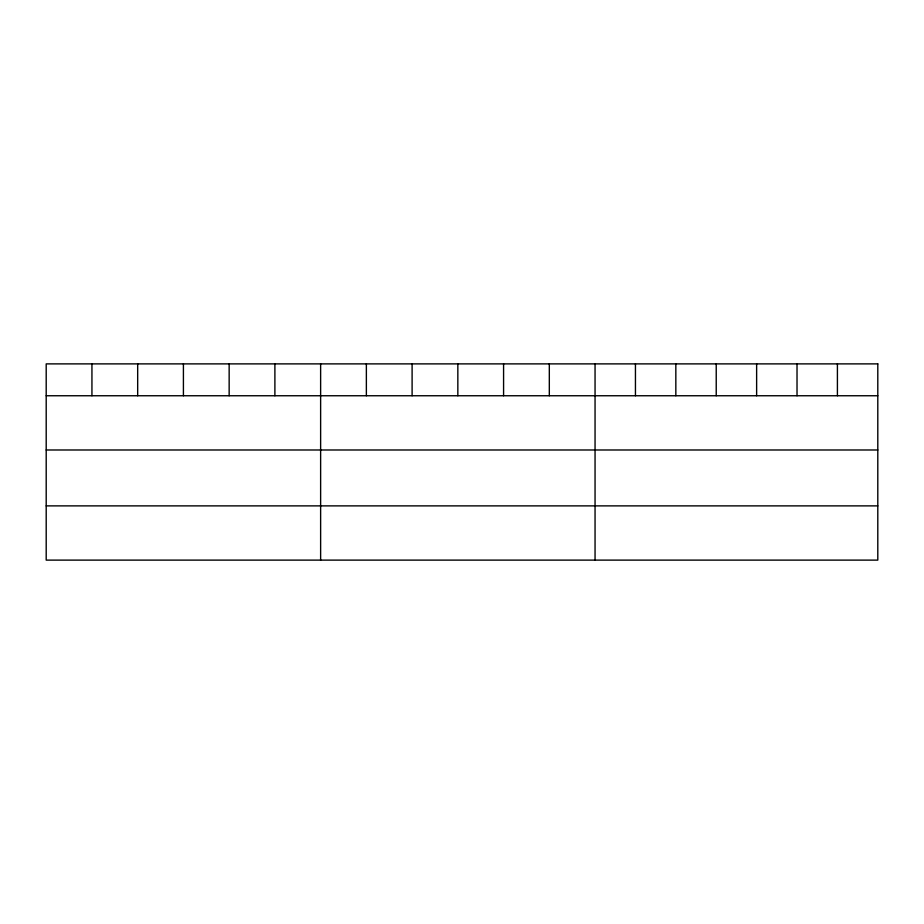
<?xml version="1.0" encoding="UTF-8"?>
<svg xmlns="http://www.w3.org/2000/svg" width="924" height="924" viewBox="0 0 924 924"><rect width="100%" height="100%" fill="white"/><g stroke="black" fill="none" stroke-linecap="round" stroke-linejoin="round"><path stroke-width="1.39" d="M46.2 395.749L877.8 395.749M46.2 449.988L877.8 449.988M46.2 505.878L877.8 505.878M837.41 363.883L837.41 395.749M797.019 363.883L797.019 395.749M756.629 363.883L756.629 395.749M716.227 363.883L716.227 395.749M675.837 363.883L675.837 395.749M635.446 363.883L635.446 395.749M595.056 363.883L595.056 560.117M549.318 363.883L549.318 395.749M503.58 363.883L503.58 395.749M457.842 363.883L457.842 395.749M412.104 363.883L412.104 395.749M366.366 363.883L366.366 395.749M320.628 363.883L320.628 560.117M274.89 363.883L274.89 395.749M229.152 363.883L229.152 395.749M183.414 363.883L183.414 395.749M137.676 363.883L137.676 395.749M91.938 363.883L91.938 395.749M877.8 363.883L46.2 363.883L46.2 560.117L877.8 560.117L877.8 363.883"/></g></svg>
